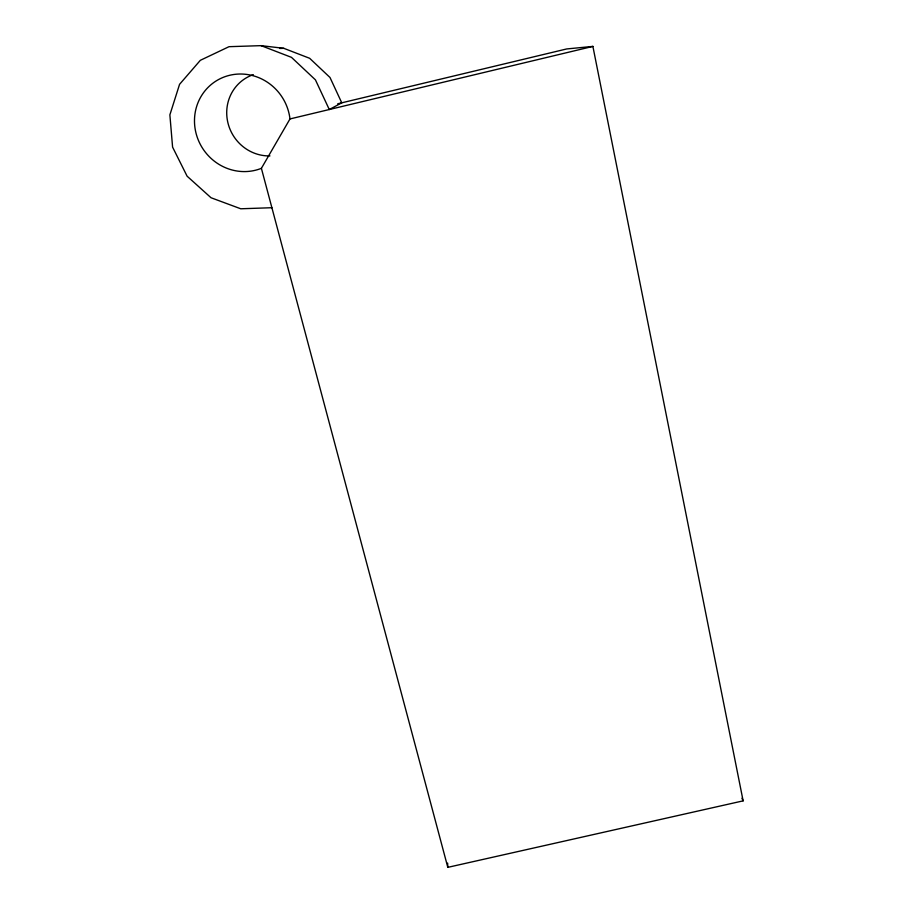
<?xml version="1.0" encoding="UTF-8"?>
<svg xmlns="http://www.w3.org/2000/svg" width="913" height="913" viewBox="0 0 913 913"><rect width="100%" height="100%" fill="white"/><g stroke="black" fill="none" stroke-linecap="round" stroke-linejoin="round"><path stroke-width="1.37" d="M261.392 168.334L289.98 118.941L592.891 46.403L743.125 800.861L447.804 867.35L261.392 168.334A49.405 47.282 57.1 0 1 196.786 135.877A49.405 47.282 57.1 0 1 232.153 74.763A49.405 47.282 57.1 0 1 289.98 118.941M337.73 103.785L566.688 48.948L592.891 46.403M271.891 207.719L240.758 208.78L211.029 197.744L187.097 176.175L172.591 147.119L169.875 114.867L179.564 84.327L200.335 60.315L229.015 46.689L261.095 45.65L283.806 48.321L309.655 58.295L330.004 77.491L341.759 102.827L329.285 109.526L315.43 79.853L291.487 57.359L261.095 45.65M279.698 48.457L283.806 48.321M741.961 798.259L743.125 800.861M447.632 863.105L447.804 867.35M269.951 155.918A42.135 40.446 59.9 0 1 227.588 121.338A42.135 40.446 59.9 0 1 253.312 74.626"/></g></svg>
